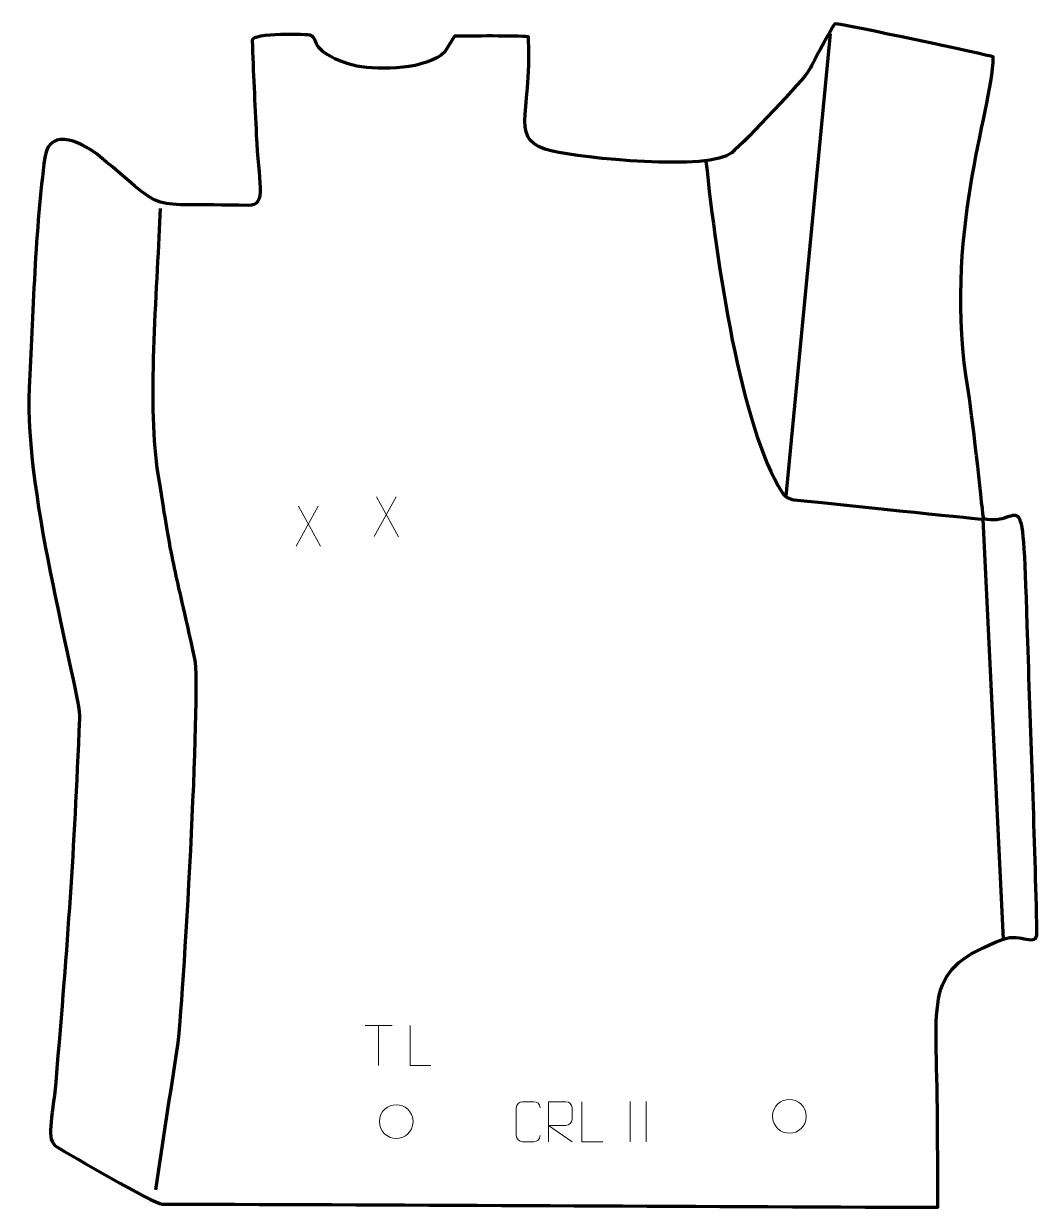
# Model space of a CAD drawing. Header units: millimetres. Extents: x -317 to 314, y -369 to 369.
import ezdxf

# ---------------------------------------------------------------- set-up
doc = ezdxf.new("R2010")
doc.units = ezdxf.units.MM
doc.header["$MEASUREMENT"] = 0
for name, color, linetype in [('layer 1', 7, 'Continuous'), ('layer 2', 7, 'Continuous'), ('layer 3', 7, 'Continuous')]:
    doc.layers.add(name, color=color, linetype=linetype)

msp = doc.modelspace()

# ---------------------------------------------------------------- linework, layer by layer
at = {"layer": 'layer 1', "color": 250, "lineweight": 9}
for points in [[(-85.1903, 73.9971), (-85.1903, 73.9971), (-98.9309, 49.1013), (-98.9309, 49.1013)], [(-97.4763, 73.9971), (-97.4763, 73.9971), (-83.7357, 49.0436), (-83.7357, 49.0436)], [(-133.7157, 68.0497), (-133.7157, 68.0497), (-147.4563, 43.1539), (-147.4563, 43.1539)], [(-146.0017, 68.0497), (-146.0017, 68.0497), (-132.2611, 43.0962), (-132.2611, 43.0962)], [(-104.5947, -255.4053), (-104.5947, -255.4053), (-87.6075, -255.4053), (-87.6075, -255.4053)], [(-96.1009, -280.3353), (-96.1009, -280.3353), (-96.1009, -255.3818), (-96.1009, -255.3818)], [(60.545, -302.8753), (60.545, -302.8753), (60.545, -327.8494), (60.545, -327.8494)], [(70.545, -302.8753), (70.545, -302.8753), (70.545, -327.8494), (70.545, -327.8494)]]:
    msp.add_open_spline(points, degree=3, dxfattribs=at)
for points, knots in [([(-63.6051, -280.3354), (-63.6051, -280.3354), (-76.5542, -280.3354), (-76.5542, -280.3354), (-76.5542, -280.3354), (-76.5542, -280.3354), (-76.5542, -255.3818), (-76.5542, -255.3818)], [0, 0, 0, 0, 0.33333333, 0.33333333, 0.33333333, 0.33333333, 1, 1, 1, 1]), ([(149.2794, -311.9244), (149.3501, -305.284), (154.6241, -301.438), (159.7794, -301.535), (159.7794, -301.535), (164.9347, -301.438), (170.2087, -305.5014), (170.2794, -312.1418), (170.2794, -312.1418), (169.9092, -318.4711), (165.4673, -322.5018), (159.7794, -322.5312), (159.7794, -322.5312), (154.6241, -322.6282), (149.3501, -318.5648), (149.2794, -311.9244)], [0, 0, 0, 0, 0.2, 0.2, 0.2, 0.2, 0.4, 0.4, 0.4, 0.4, 0.6, 0.6, 0.6, 0.6, 1, 1, 1, 1]), ([(-95.6233, -315.2244), (-95.5526, -308.584), (-90.2786, -304.738), (-85.1233, -304.835), (-85.1233, -304.835), (-79.968, -304.738), (-74.694, -308.8014), (-74.6233, -315.4418), (-74.6233, -315.4418), (-74.9935, -321.7711), (-79.4354, -325.8018), (-85.1233, -325.8312), (-85.1233, -325.8312), (-90.2786, -325.9282), (-95.5526, -321.8648), (-95.6233, -315.2244)], [0, 0, 0, 0, 0.2, 0.2, 0.2, 0.2, 0.4, 0.4, 0.4, 0.4, 0.6, 0.6, 0.6, 0.6, 1, 1, 1, 1]), ([(4.4425, -324.0214), (4.3027, -326.3448), (2.6255, -327.8244), (0.4778, -327.8352), (0.4778, -327.8352), (-1.8541, -327.8348), (-4.186, -327.8348), (-6.5175, -327.8352), (-6.5175, -327.8352), (-8.4425, -327.9406), (-10.4146, -326.0561), (-10.4034, -324.0388), (-10.4034, -324.0388), (-10.403, -318.2687), (-10.403, -312.499), (-10.4034, -306.7297), (-10.4034, -306.7297), (-10.3992, -304.5916), (-8.6525, -302.8724), (-6.5001, -302.8859), (-6.5001, -302.8859), (-4.1744, -302.8859), (-1.8483, -302.8859), (0.4778, -302.8859), (0.4778, -302.8859), (2.4244, -302.8504), (4.4158, -304.3419), (4.4425, -306.7795)], [0, 0, 0, 0, 0.125, 0.125, 0.125, 0.125, 0.25, 0.25, 0.25, 0.25, 0.375, 0.375, 0.375, 0.375, 0.5, 0.5, 0.5, 0.5, 0.625, 0.625, 0.625, 0.625, 0.75, 0.75, 0.75, 0.75, 1, 1, 1, 1]), ([(9.6875, -327.8391), (9.6875, -327.8391), (9.6875, -302.8856), (9.6875, -302.8856), (9.6875, -302.8856), (13.2823, -302.8856), (16.8778, -302.8856), (20.473, -302.8856), (20.473, -302.8856), (22.7983, -302.9233), (24.3556, -304.4133), (24.3515, -306.7797), (24.3515, -306.7797), (24.3511, -308.8152), (24.3511, -311.8746), (24.3515, -313.9106), (24.3515, -313.9106), (24.345, -315.7861), (22.5327, -317.7279), (20.5232, -317.747), (20.5232, -317.747), (20.5232, -317.747), (9.6875, -317.747), (9.6875, -317.747), (9.6875, -317.747), (9.6875, -317.747), (24.3422, -327.8391), (24.3422, -327.8391)], [0, 0, 0, 0, 0.125, 0.125, 0.125, 0.125, 0.25, 0.25, 0.25, 0.25, 0.375, 0.375, 0.375, 0.375, 0.5, 0.5, 0.5, 0.5, 0.625, 0.625, 0.625, 0.625, 0.75, 0.75, 0.75, 0.75, 1, 1, 1, 1]), ([(43.4941, -327.8392), (43.4941, -327.8392), (30.545, -327.8392), (30.545, -327.8392), (30.545, -327.8392), (30.545, -327.8392), (30.545, -302.8856), (30.545, -302.8856)], [0, 0, 0, 0, 0.33333333, 0.33333333, 0.33333333, 0.33333333, 1, 1, 1, 1])]:
    msp.add_open_spline(points, degree=3, knots=knots, dxfattribs=at)
at = {"layer": 'layer 2', "color": 22, "lineweight": 158}
msp.add_open_spline([(-109.7476, 342.1533), (-94.8103, 340.0193), (-66.5616, 339.6963), (-54.8598, 351.1724), (-54.8598, 351.1724), (-54.8598, 351.1724), (-48.933, 360.9646), (-48.933, 360.9646), (-48.933, 360.9646), (-38.9798, 360.9093), (-10.708, 361.2636), (-2.7324, 360.5321), (-2.7324, 360.5321), (-0.4673, 309.0739), (-15.8622, 296.0443), (12.1416, 289.2438), (12.1416, 289.2438), (29.4967, 285.0292), (110.5928, 276.5174), (123.9146, 288.3073), (123.9146, 288.3073), (132.6407, 296.03), (168.4958, 333.2488), (172.1146, 339.8819), (172.1146, 339.8819), (175.3891, 345.8838), (184.9304, 364.2855), (188.1357, 368.6766), (188.1357, 368.6766), (193.943, 368.2812), (284.0463, 349.042), (286.7792, 347.946), (286.7792, 347.946), (285.7548, 312.1655), (254.992, 237.6106), (271.2213, 139.3408), (271.2213, 139.3408), (274.5284, 119.3162), (280.2612, 62.4429), (280.7455, 60.1637), (280.7455, 60.1637), (305.989, 54.1348), (304.7958, 93.8161), (308.2614, -16.2434), (308.2614, -16.2434), (310.1336, -75.7001), (312.704, -138.5585), (313.9847, -197.4803), (313.9847, -197.4803), (314.1963, -207.2141), (303.4879, -197.6204), (293.1994, -201.5752), (293.1994, -201.5752), (242.1531, -221.197), (251.7267, -235.5115), (252.046, -314.589), (252.046, -314.589), (252.1189, -332.6272), (252.1885, -350.6656), (252.2647, -368.7038), (252.2647, -368.7038), (91.2213, -368.0029), (-69.9113, -367.1562), (-230.9551, -366.6353), (-230.9551, -366.6353), (-236.0464, -366.6188), (-288.9349, -335.6182), (-296.5098, -331.0799), (-296.5098, -331.0799), (-303.8654, -326.673), (-299.2251, -314.2007), (-297.254, -290.7482), (-297.254, -290.7482), (-289.5575, -199.1741), (-286.0776, -151.2262), (-282.4473, -63.9482), (-282.4473, -63.9482), (-281.7808, -47.9238), (-317.2273, 74.0695), (-313.7724, 141.7892), (-313.7724, 141.7892), (-311.5777, 184.8068), (-310.0067, 243.0327), (-304.0238, 285.3515), (-304.0238, 285.3515), (-301.1332, 305.7979), (-278.6486, 293.4412), (-269.5087, 285.8148), (-269.5087, 285.8148), (-225.35, 248.9685), (-244.2337, 257.2771), (-177.2528, 255.3918), (-177.2528, 255.3918), (-165.4418, 255.0594), (-171.1247, 271.0721), (-172.3243, 299.2618), (-172.3243, 299.2618), (-173.1497, 318.6593), (-174.3155, 339.0772), (-174.886, 358.231), (-174.886, 358.231), (-175.0303, 363.0754), (-139.7387, 361.9728), (-138.4911, 361.4817), (-138.4911, 361.4817), (-132.884, 359.2747), (-140.4436, 350.3759), (-109.7476, 342.1533)], degree=3, knots=[0, 0, 0, 0, 0.03571429, 0.03571429, 0.03571429, 0.03571429, 0.07142857, 0.07142857, 0.07142857, 0.07142857, 0.10714286, 0.10714286, 0.10714286, 0.10714286, 0.14285714, 0.14285714, 0.14285714, 0.14285714, 0.17857143, 0.17857143, 0.17857143, 0.17857143, 0.21428571, 0.21428571, 0.21428571, 0.21428571, 0.25, 0.25, 0.25, 0.25, 0.28571429, 0.28571429, 0.28571429, 0.28571429, 0.32142857, 0.32142857, 0.32142857, 0.32142857, 0.35714286, 0.35714286, 0.35714286, 0.35714286, 0.39285714, 0.39285714, 0.39285714, 0.39285714, 0.42857143, 0.42857143, 0.42857143, 0.42857143, 0.46428571, 0.46428571, 0.46428571, 0.46428571, 0.5, 0.5, 0.5, 0.5, 0.53571429, 0.53571429, 0.53571429, 0.53571429, 0.57142857, 0.57142857, 0.57142857, 0.57142857, 0.60714286, 0.60714286, 0.60714286, 0.60714286, 0.64285714, 0.64285714, 0.64285714, 0.64285714, 0.67857143, 0.67857143, 0.67857143, 0.67857143, 0.71428571, 0.71428571, 0.71428571, 0.71428571, 0.75, 0.75, 0.75, 0.75, 0.78571429, 0.78571429, 0.78571429, 0.78571429, 0.82142857, 0.82142857, 0.82142857, 0.82142857, 0.85714286, 0.85714286, 0.85714286, 0.85714286, 0.89285714, 0.89285714, 0.89285714, 0.89285714, 0.92857143, 0.92857143, 0.92857143, 0.92857143, 1, 1, 1, 1], dxfattribs=at)
at = {"layer": 'layer 2', "color": 142, "lineweight": 158}
msp.add_open_spline([(-232.2423, 253.5551), (-233.8021, 209.5557), (-240.4311, 132.3089), (-234.1796, 92.0109), (-234.1796, 92.0109), (-223.2044, 21.2629), (-224.4311, 35.5397), (-210.7875, -26.9899), (-210.7875, -26.9899), (-206.8011, -45.2596), (-218.128, -245.9758), (-221.6228, -268.8374), (-221.6228, -268.8374), (-226.1511, -298.4605), (-230.6795, -328.0836), (-235.2078, -357.7067)], degree=3, knots=[0, 0, 0, 0, 0.2, 0.2, 0.2, 0.2, 0.4, 0.4, 0.4, 0.4, 0.6, 0.6, 0.6, 0.6, 1, 1, 1, 1], dxfattribs=at)
msp.add_open_spline([(293.1994, -201.5752), (293.1994, -201.5752), (280.4522, 59.8978), (280.4522, 59.8978)], degree=3, dxfattribs=at)
at = {"layer": 'layer 3', "color": 142, "lineweight": 200}
msp.add_open_spline([(185.1987, 362.2463), (185.1987, 362.2463), (157.4379, 74.2533), (157.4379, 74.2533)], degree=3, dxfattribs=at)
msp.add_open_spline([(107.796, 282.9027), (114.3983, 220.2205), (129.1215, 117.7128), (155.2528, 76.689), (155.2528, 76.689), (156.8953, 74.1109), (159.6159, 72.4196), (162.6558, 72.1021), (162.6558, 72.1021), (205.5123, 67.6212), (280.4522, 59.8978), (280.4522, 59.8978)], degree=3, knots=[0, 0, 0, 0, 0.25, 0.25, 0.25, 0.25, 0.5, 0.5, 0.5, 0.5, 1, 1, 1, 1], dxfattribs=at)

doc.saveas('drawing.dxf')
